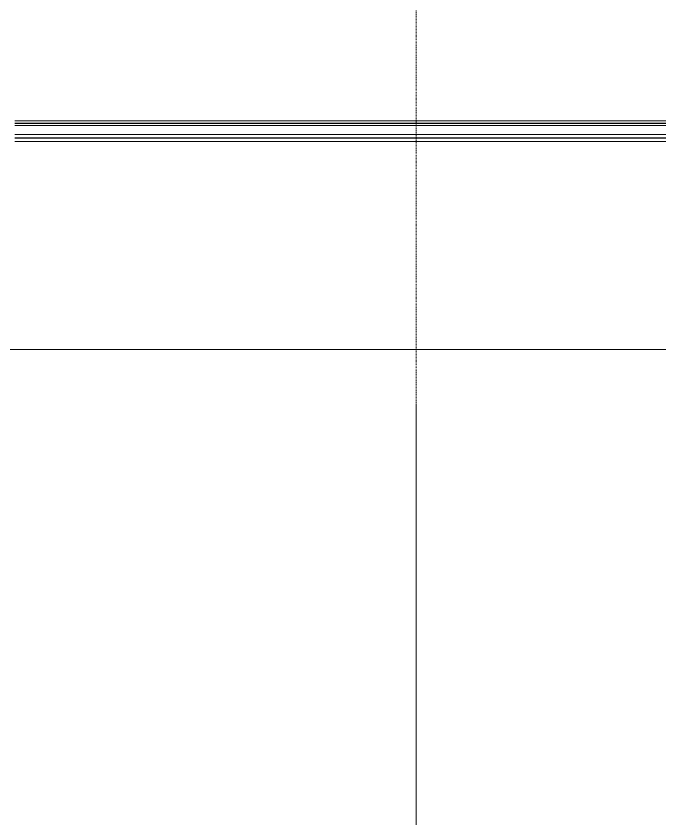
# Model space of a CAD drawing. Extents: x -1133 to 23780, y -1311 to 8245.
# Drawn here: x 7930.4 to 8047, y 199.7 to 345 of the extents above; entities that cross this region are included whole.
import ezdxf
from ezdxf.enums import TextEntityAlignment as Align

# ---------------------------------------------------------------- set-up
doc = ezdxf.new("R2010")
doc.units = 0
doc.header["$MEASUREMENT"] = 0
doc.linetypes.add('DASHDOT2', pattern=[0.5, 0.25, -0.125, 0, -0.125])
doc.layers.get('0').update_dxf_attribs({"color": 9, "lineweight": 9})
for name, color, linetype, lineweight in [('06D', 9, 'Continuous', 9), ('10', 9, 'Continuous', 9), ('15', 9, 'Continuous', 9), ('21', 9, 'Continuous', 9)]:
    doc.layers.add(name, color=color, linetype=linetype, lineweight=lineweight)
doc.styles.add('Arial', font='arial.ttf', dxfattribs={"height": 2.5})

# ---------------------------------------------------------------- blocks, each defined once
blk = doc.blocks.new('*U465')
at = {"layer": '15'}
for p, q in [((-1.47, -18.95), (-170.63, -18.95)), ((-1.47, -19.35), (-170.63, -19.35)), ((-1.47, -19.42), (-170.63, -19.42)), ((-1.47, -19.82), (-170.63, -19.82)), ((-1.47, -21.42), (-170.63, -21.42)), ((-1.47, -22.02), (-170.63, -22.02)), ((-1.47, -22.1), (-170.63, -22.1)), ((-1.47, -22.7), (-170.63, -22.7))]:
    blk.add_line(p, q, dxfattribs=at)
blk = doc.blocks.new('0_buildingsection')
blk.add_lwpolyline([(7.071, 0), (0, 7.071), (-7.071, 0), (25, 0)])
at = {"style": 'Arial'}
blk.add_attdef('KESITADI', text='', height=3, dxfattribs=at).set_placement((0, 0), align=Align.BOTTOM_CENTER)
blk.add_attdef('PAFTAADI', text='', height=2, dxfattribs=at).set_placement((0, -0.5), align=Align.TOP_CENTER)

msp = doc.modelspace()

# ---------------------------------------------------------------- linework, layer by layer
at = {"layer": '06D'}
msp.add_lwpolyline([(7067.2, 861.68), (7067.2, 284.7), (9765.58, 284.7)], dxfattribs=at)
at = {"layer": '21', "linetype": 'DASHDOT2'}
msp.add_lwpolyline([(8002.88, 204.47), (8002.88, 4014.1)], dxfattribs=at)

# ---------------------------------------------------------------- block references
at = {"layer": '10'}
msp.add_blockref('*U465', (8100.83, 345), dxfattribs=at)
at = {"layer": '21', "xscale": 5, "yscale": 5, "zscale": 5, "rotation": 90}
msp.add_blockref('0_buildingsection', (8002.88, 149.64), dxfattribs=at)

doc.saveas('drawing.dxf')
